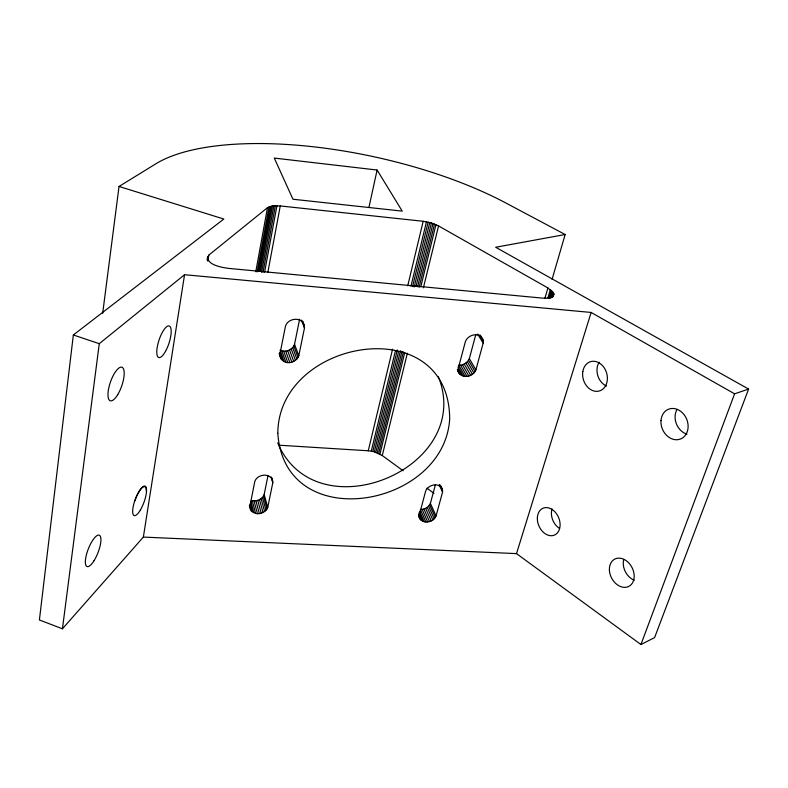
<?xml version="1.0" encoding="UTF-8"?>
<svg xmlns="http://www.w3.org/2000/svg" width="788" height="788" viewBox="0 0 788 788"><rect width="100%" height="100%" fill="white"/><g stroke="black" fill="none" stroke-linecap="round" stroke-linejoin="round"><path stroke-width="1.18" d="M418.684 515.933C420.467 524.67 433.39 523.291 436.069 515.904L442.57 492.057L442.285 489.033L440.62 485.644M457.523 370.183C459.946 379.215 473.145 377.777 475.893 369.828L483.172 343.095L482.936 339.667L479.941 334.861M553.875 294.239C552.969 299.095 545.976 298.15 542.361 298.11L228.303 268.353C221.861 267.467 204.181 264.502 208.8 255.115L267.487 207.668L272.49 205.934L280.262 205.944L423.176 221.28L431.41 222.965L438.561 225.929L547.916 287.955L553.403 292.742L553.875 294.239L553.186 296.593M102.676 313.319L119.037 186.46L223.831 219.044L73.343 334.979L39.4 619.979L62.439 628.785L143.367 537.081L184.559 274.716L591.118 312.452L734.593 393.823L748.6 389.075L654.592 637.62L640.93 644.525L516.514 553.619L143.367 537.081M62.439 628.785L99.268 343.686L184.559 274.716M207.086 260.07L207.687 256.435M207.805 261.163L208.8 255.115M255.785 271.712L267.487 207.668M257.115 271.939L269.053 206.781M258.109 271.535L270.067 206.436M259.242 271.21L271.22 206.151M260.444 271.279L272.49 205.934M261.586 272.303L273.889 205.786M263.044 272.195L275.376 205.717M264.591 272.165L276.943 205.717M267.841 272.323L280.262 205.944M271.742 477.587L272.815 482.63L267.762 507.344C266.039 512.092 260.404 514.544 255.627 513.451L252.19 500.577C256.908 501.67 262.483 499.237 264.167 494.539L267.94 475.873M302.651 321.021L304.483 327.926L298.79 355.733C296.859 361.475 289.491 364.361 284.123 361.613L280.085 350.118C285.374 352.857 292.653 350 294.545 344.317L299.617 319.189M368.971 207.205L377.107 170.031L274.293 158.083L292.959 199.236L402.235 211.125L377.107 170.031M278.853 445.19L368.262 450.785L392.572 349.183M407.731 285.827L423.176 221.28M368.262 450.785L371.296 451.15L395.438 350.788M410.952 286.28L426.466 221.763M371.296 451.15L372.832 451.455L397.31 349.921M412.577 286.605L428.13 222.108M403.151 470.791L382.269 455.533L374.339 451.839L398.6 351.507M414.192 287.009L429.785 222.512M375.827 452.292L400.432 350.768M416.064 286.271L431.41 222.965M377.265 452.824L401.939 351.29M417.61 286.793L432.996 223.477M378.644 453.425L403.387 351.872M419.098 287.354L434.523 224.038M379.954 454.075L404.746 352.502M420.792 286.773L435.961 224.639M382.269 455.533L407.357 353.221M423.392 287.797L438.561 225.929M425.914 522.07L420.378 509.481C424.515 509.639 428.771 507.265 430.396 503.394L435.488 484.472M465.097 376.506L458.714 365.199C463.167 365.494 467.668 362.756 469.343 358.599L475.844 334.427M544.833 298.563L547.916 287.955M552.073 279.376L565.154 234.519L505.995 203.058A225.998 81.893 12.2 0 0 156.103 163.658L119.037 186.46M547.946 297.785L550.359 289.531M548.95 298.603L551.364 290.339M550.142 298.238L552.211 291.146M551.176 297.834L552.9 291.954M552.024 297.45L553.403 292.742M552.693 297.037L553.728 293.51M516.514 553.619L591.118 312.452M640.93 644.525L734.593 393.823M565.154 234.519L495.672 247.255L748.6 389.075M372.832 451.455L374.339 451.839M73.343 334.979L99.268 343.686M272.756 481.015C270.698 472.426 257.095 473.893 254.76 481.626L249.865 506.428L251.273 510.86L255.627 513.451M442.285 489.033C439.064 482.01 427.983 484.64 425.638 491.121L419.275 515.056L419.59 518.031M279.188 353.733L281.346 359.269L284.123 361.613M427.007 488.225L433.961 493.308M481.163 336.85C476.11 332.388 467.609 335.629 465.383 341.588L458.252 368.42L459.246 373.266M480.493 335.688L482.936 339.667M479.596 335.373L483.251 341.342M477.686 334.122L483.172 343.095M469.343 358.599L475.893 369.828M468.515 360.234L475.046 371.483M467.353 361.731L473.864 372.99M465.915 363.022L472.406 374.3M464.25 364.056L470.722 375.344M462.448 364.775L468.89 376.073M460.576 365.159L466.988 376.467M458.094 366.922L463.305 376.181M458.222 369.345L461.689 375.512M457.434 369.385L460.31 374.527M457.375 369.73L458.527 371.778M303.961 324.351C300.524 316.352 287.689 318.421 285.433 326.311L279.917 354.226L280.469 357.722M440.196 485.378L442.62 490.5M439.586 484.521L440.551 486.57M439.182 484.876L442.57 492.057M438.197 376.467L438.571 377.304M430.396 503.394L436.069 515.904M429.637 504.862L435.291 517.391M428.554 506.221L434.198 518.76M427.204 507.393L432.829 519.952M425.638 508.349L431.243 520.917M423.934 509.028L429.509 521.607M422.151 509.412L427.707 521.991M419.61 511.333L424.21 521.823M418.989 512.87L422.654 521.262M418.595 514.131L421.334 520.415M418.93 516.179L420.299 519.322M438.749 377.718C473.618 468.042 318.677 532.954 278.548 444.974M302.681 321.652L304.434 326.104M301.42 320.135L304.483 327.926M278.203 444.127L277.721 442.846M294.545 344.317L298.79 355.733M293.786 346.021L298.022 357.447M292.663 347.577L296.889 359.023M291.235 348.917L295.431 360.372M289.541 349.98L293.717 361.456M287.679 350.729L291.826 362.214M285.719 351.123L289.836 362.618M283.739 351.152L287.827 362.647M281.838 350.808L285.896 362.313M279.77 352.541L282.587 360.579M279.346 353.526L281.346 359.269M271.141 476.907L272.815 482.63M264.167 494.539L267.762 507.344M263.468 496.066L267.053 508.881M262.424 497.464L265.999 510.299M261.084 498.686L264.63 511.53M259.498 499.671L263.025 512.525M257.735 500.37L261.242 513.234M255.873 500.764L259.36 513.638M254.002 500.833L257.459 513.707M250.83 501.168L253.933 512.87M250.308 503.808L252.465 511.993M249.747 505.01L251.273 510.86M249.333 505.679L250.426 509.511M135.014 500.597A15.11 4.423 -69.7 0 1 142.362 487.575A15.11 4.423 -69.7 0 1 146.302 491.042M686.959 434.168A15.878 13.091 66.9 0 1 677.079 409.376M634.241 580.224A15.189 11.485 62.2 0 1 623.771 559.411M559.549 528.472A14.45 10.707 66.8 0 1 552.033 508.92M606.484 386.051A15.149 12.076 72.7 0 1 599.116 362.214M277.819 433.252C284.429 535.929 444.215 507.945 449.682 419.009C449.229 309.586 278.272 338.515 277.819 433.252M165.529 351.3A16.617 5.22 -71.7 0 0 169.312 326.005A16.617 5.22 -71.7 0 0 157.117 347.922A16.617 5.22 -71.7 0 0 165.529 351.3M140.431 509.915A15.721 4.6 -69.7 0 0 145.179 486.166A15.721 4.6 -69.7 0 0 133.211 506.497A15.721 4.6 -69.7 0 0 140.431 509.915M93.939 560.859A16.844 5.191 -68.7 0 0 99.446 535.269A16.844 5.191 -68.7 0 0 86.01 556.476A16.844 5.191 -68.7 0 0 93.939 560.859M117.727 394.64A17.789 5.979 -70.8 0 0 122.14 367.297A17.789 5.979 -70.8 0 0 108.37 390.07A17.789 5.979 -70.8 0 0 117.727 394.64M660.984 420.625A16.056 13.11 67.2 0 0 680.369 439.064A16.056 13.11 67.2 0 0 682.25 412.636A16.056 13.11 67.2 0 0 660.984 420.625M609.4 570.148A15.346 11.485 62.6 0 0 628.588 586.508A15.346 11.485 62.6 0 0 627.376 561.598A15.346 11.485 62.6 0 0 609.4 570.148M537.357 517.815A14.598 10.697 67 0 0 553.875 535.308A14.598 10.697 67 0 0 554.939 511.865A14.598 10.697 67 0 0 537.357 517.815M582.825 371.503A15.317 12.086 72.8 0 0 599.057 391.065A15.317 12.086 72.8 0 0 603.115 366.341A15.317 12.086 72.8 0 0 582.825 371.503"/></g></svg>
